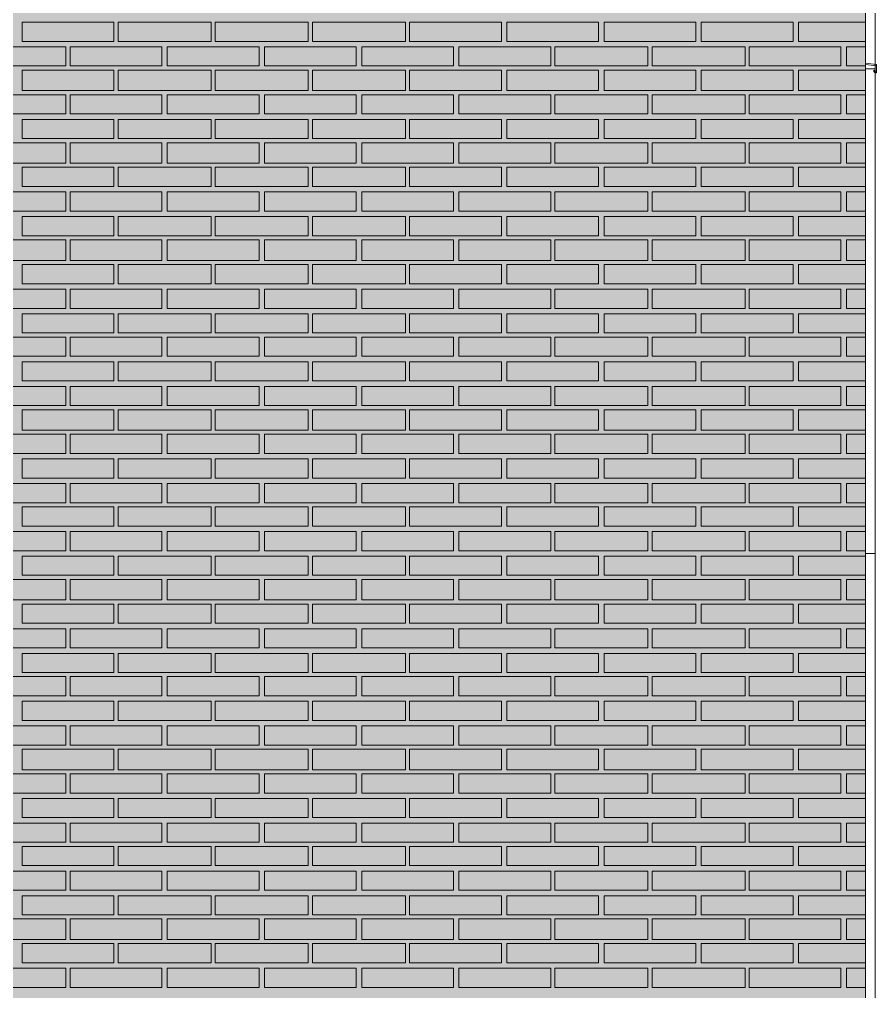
# Model space of a CAD drawing. Header units: millimetres. Extents: x -28928 to 100580, y -22867 to 36490.
# Drawn here: x 79646 to 82295, y 22436 to 25440 of the extents above; entities that cross this region are included whole.
import ezdxf

# ---------------------------------------------------------------- set-up
doc = ezdxf.new("R2010")
doc.units = ezdxf.units.MM
doc.layers.add('PDF _Геометрия', color=7, linetype='Continuous', true_color=0x8f8e8d)
doc.layers.add('PDF _Сплошная заливка', color=7, linetype='Continuous', true_color=0xffffff)

msp = doc.modelspace()

# ---------------------------------------------------------------- hatches: boundary and pattern name
at = {"layer": 'PDF _Сплошная заливка', "true_color": 0xdcd6cf, "transparency": 33554559}
msp.add_hatch(color=254, dxfattribs=at).paths.add_polyline_path([(64868.4, 16343.4), (64868.4, 19592.6), (66268.7, 19592.6), (66268.7, 16343.4), (82239.9, 16343.4), (82239.9, 30089.1), (52662.6, 30089.1), (52662.6, 16343.4), (62173.4, 16343.4), (62173.4, 19592.6), (64271.8, 19592.6), (64271.8, 16343.4)])

# ---------------------------------------------------------------- linework, layer by layer
at = {"layer": 'PDF _Геометрия', "color": 7, "lineweight": 9}
for points in [[(82261.1, 16343.4), (82261.1, 30089.1), (82261.1, 27986.4), (82290.7, 27986.4), (82290.7, 27910.3), (82290.7, 26636.8), (82290.7, 25363.4), (82290.7, 25287.2), (82261.1, 25287.2), (82261.1, 23789.5), (82290.7, 23789.5), (82290.7, 23713.4), (82290.7, 21166.4), (82290.7, 21090.3), (82261.1, 21090.3), (82261.1, 19592.6)], [(82290.7, 27910.3), (82290.7, 25299.9)], [(82261.1, 25299.9), (82294.9, 25295.7), (82294.9, 25274.5), (82294.9, 25299.9), (82261.1, 25304.1)], [(82290.7, 25295.7), (82290.7, 22439.9)]]:
    msp.add_lwpolyline(points, dxfattribs=at)
at = {"layer": 'PDF _Геометрия', "lineweight": 9}
for points in [[(79938.4, 25431), (79938.4, 25371.8), (79654.9, 25371.8), (79654.9, 25431)], [(80238.7, 25431), (80238.7, 25371.8), (79951.1, 25371.8), (79951.1, 25431)], [(80539.1, 25431), (80539.1, 25371.8), (80251.4, 25371.8), (80251.4, 25431)], [(80839.5, 25431), (80839.5, 25371.8), (80551.8, 25371.8), (80551.8, 25431)], [(81135.7, 25431), (81135.7, 25371.8), (80852.2, 25371.8), (80852.2, 25431)], [(81436.1, 25431), (81436.1, 25371.8), (81152.6, 25371.8), (81152.6, 25431)], [(81736.4, 25431), (81736.4, 25371.8), (81453, 25371.8), (81453, 25431)], [(82036.8, 25431), (82036.8, 25371.8), (81753.4, 25371.8), (81753.4, 25431)], [(79790.3, 25295.7), (79646.4, 25295.7), (79502.6, 25295.7), (79502.6, 25354.9), (79646.4, 25354.9), (79790.3, 25354.9)], [(80086.4, 25295.7), (79946.8, 25295.7), (79803, 25295.7), (79803, 25354.9), (79946.8, 25354.9), (80086.4, 25354.9)], [(80386.8, 25295.7), (80247.2, 25295.7), (80103.4, 25295.7), (80103.4, 25354.9), (80247.2, 25354.9), (80386.8, 25354.9)], [(80687.2, 25295.7), (80543.4, 25295.7), (80403.7, 25295.7), (80403.7, 25354.9), (80543.4, 25354.9), (80687.2, 25354.9)], [(80987.6, 25295.7), (80843.7, 25295.7), (80704.1, 25295.7), (80704.1, 25354.9), (80843.7, 25354.9), (80987.6, 25354.9)], [(81288, 25295.7), (81144.1, 25295.7), (81004.5, 25295.7), (81004.5, 25354.9), (81144.1, 25354.9), (81288, 25354.9)], [(81588.4, 25295.7), (81444.5, 25295.7), (81300.7, 25295.7), (81300.7, 25354.9), (81444.5, 25354.9), (81588.4, 25354.9)], [(81888.7, 25295.7), (81744.9, 25295.7), (81601.1, 25295.7), (81601.1, 25354.9), (81744.9, 25354.9), (81888.7, 25354.9)], [(82184.9, 25295.7), (82045.3, 25295.7), (81901.4, 25295.7), (81901.4, 25354.9), (82045.3, 25354.9), (82184.9, 25354.9)], [(79938.4, 25283), (79938.4, 25219.5), (79654.9, 25219.5), (79654.9, 25283)], [(80238.7, 25283), (80238.7, 25219.5), (79951.1, 25219.5), (79951.1, 25283)], [(80539.1, 25283), (80539.1, 25219.5), (80251.4, 25219.5), (80251.4, 25283)], [(80839.5, 25283), (80839.5, 25219.5), (80551.8, 25219.5), (80551.8, 25283)], [(81135.7, 25283), (81135.7, 25219.5), (80852.2, 25219.5), (80852.2, 25283)], [(81436.1, 25283), (81436.1, 25219.5), (81152.6, 25219.5), (81152.6, 25283)], [(81736.4, 25283), (81736.4, 25219.5), (81453, 25219.5), (81453, 25283)], [(82036.8, 25283), (82036.8, 25219.5), (81753.4, 25219.5), (81753.4, 25283)], [(79790.3, 25147.6), (79646.4, 25147.6), (79502.6, 25147.6), (79502.6, 25206.8), (79646.4, 25206.8), (79790.3, 25206.8)], [(80086.4, 25147.6), (79946.8, 25147.6), (79803, 25147.6), (79803, 25206.8), (79946.8, 25206.8), (80086.4, 25206.8)], [(80386.8, 25147.6), (80247.2, 25147.6), (80103.4, 25147.6), (80103.4, 25206.8), (80247.2, 25206.8), (80386.8, 25206.8)], [(80687.2, 25147.6), (80543.4, 25147.6), (80403.7, 25147.6), (80403.7, 25206.8), (80543.4, 25206.8), (80687.2, 25206.8)], [(80987.6, 25147.6), (80843.7, 25147.6), (80704.1, 25147.6), (80704.1, 25206.8), (80843.7, 25206.8), (80987.6, 25206.8)], [(81288, 25147.6), (81144.1, 25147.6), (81004.5, 25147.6), (81004.5, 25206.8), (81144.1, 25206.8), (81288, 25206.8)], [(81588.4, 25147.6), (81444.5, 25147.6), (81300.7, 25147.6), (81300.7, 25206.8), (81444.5, 25206.8), (81588.4, 25206.8)], [(81888.7, 25147.6), (81744.9, 25147.6), (81601.1, 25147.6), (81601.1, 25206.8), (81744.9, 25206.8), (81888.7, 25206.8)], [(82184.9, 25147.6), (82045.3, 25147.6), (81901.4, 25147.6), (81901.4, 25206.8), (82045.3, 25206.8), (82184.9, 25206.8)], [(79938.4, 25130.7), (79938.4, 25071.4), (79654.9, 25071.4), (79654.9, 25130.7)], [(80238.7, 25130.7), (80238.7, 25071.4), (79951.1, 25071.4), (79951.1, 25130.7)], [(80539.1, 25130.7), (80539.1, 25071.4), (80251.4, 25071.4), (80251.4, 25130.7)], [(80839.5, 25130.7), (80839.5, 25071.4), (80551.8, 25071.4), (80551.8, 25130.7)], [(81135.7, 25130.7), (81135.7, 25071.4), (80852.2, 25071.4), (80852.2, 25130.7)], [(81436.1, 25130.7), (81436.1, 25071.4), (81152.6, 25071.4), (81152.6, 25130.7)], [(81736.4, 25130.7), (81736.4, 25071.4), (81453, 25071.4), (81453, 25130.7)], [(82036.8, 25130.7), (82036.8, 25071.4), (81753.4, 25071.4), (81753.4, 25130.7)], [(79790.3, 24995.3), (79646.4, 24995.3), (79502.6, 24995.3), (79502.6, 25058.7), (79646.4, 25058.7), (79790.3, 25058.7)], [(80086.4, 24995.3), (79946.8, 24995.3), (79803, 24995.3), (79803, 25058.7), (79946.8, 25058.7), (80086.4, 25058.7)], [(80386.8, 24995.3), (80247.2, 24995.3), (80103.4, 24995.3), (80103.4, 25058.7), (80247.2, 25058.7), (80386.8, 25058.7)], [(80687.2, 24995.3), (80543.4, 24995.3), (80403.7, 24995.3), (80403.7, 25058.7), (80543.4, 25058.7), (80687.2, 25058.7)], [(80987.6, 24995.3), (80843.7, 24995.3), (80704.1, 24995.3), (80704.1, 25058.7), (80843.7, 25058.7), (80987.6, 25058.7)], [(81288, 24995.3), (81144.1, 24995.3), (81004.5, 24995.3), (81004.5, 25058.7), (81144.1, 25058.7), (81288, 25058.7)], [(81588.4, 24995.3), (81444.5, 24995.3), (81300.7, 24995.3), (81300.7, 25058.7), (81444.5, 25058.7), (81588.4, 25058.7)], [(81888.7, 24995.3), (81744.9, 24995.3), (81601.1, 24995.3), (81601.1, 25058.7), (81744.9, 25058.7), (81888.7, 25058.7)], [(82184.9, 24995.3), (82045.3, 24995.3), (81901.4, 24995.3), (81901.4, 25058.7), (82045.3, 25058.7), (82184.9, 25058.7)], [(79938.4, 24982.6), (79938.4, 24923.4), (79654.9, 24923.4), (79654.9, 24982.6)], [(80238.7, 24982.6), (80238.7, 24923.4), (79951.1, 24923.4), (79951.1, 24982.6)], [(80539.1, 24982.6), (80539.1, 24923.4), (80251.4, 24923.4), (80251.4, 24982.6)], [(80839.5, 24982.6), (80839.5, 24923.4), (80551.8, 24923.4), (80551.8, 24982.6)], [(81135.7, 24982.6), (81135.7, 24923.4), (80852.2, 24923.4), (80852.2, 24982.6)], [(81436.1, 24982.6), (81436.1, 24923.4), (81152.6, 24923.4), (81152.6, 24982.6)], [(81736.4, 24982.6), (81736.4, 24923.4), (81453, 24923.4), (81453, 24982.6)], [(82036.8, 24982.6), (82036.8, 24923.4), (81753.4, 24923.4), (81753.4, 24982.6)], [(79790.3, 24847.2), (79646.4, 24847.2), (79502.6, 24847.2), (79502.6, 24906.4), (79646.4, 24906.4), (79790.3, 24906.4)], [(80086.4, 24847.2), (79946.8, 24847.2), (79803, 24847.2), (79803, 24906.4), (79946.8, 24906.4), (80086.4, 24906.4)], [(80386.8, 24847.2), (80247.2, 24847.2), (80103.4, 24847.2), (80103.4, 24906.4), (80247.2, 24906.4), (80386.8, 24906.4)], [(80687.2, 24847.2), (80543.4, 24847.2), (80403.7, 24847.2), (80403.7, 24906.4), (80543.4, 24906.4), (80687.2, 24906.4)], [(80987.6, 24847.2), (80843.7, 24847.2), (80704.1, 24847.2), (80704.1, 24906.4), (80843.7, 24906.4), (80987.6, 24906.4)], [(81288, 24847.2), (81144.1, 24847.2), (81004.5, 24847.2), (81004.5, 24906.4), (81144.1, 24906.4), (81288, 24906.4)], [(81588.4, 24847.2), (81444.5, 24847.2), (81300.7, 24847.2), (81300.7, 24906.4), (81444.5, 24906.4), (81588.4, 24906.4)], [(81888.7, 24847.2), (81744.9, 24847.2), (81601.1, 24847.2), (81601.1, 24906.4), (81744.9, 24906.4), (81888.7, 24906.4)], [(82184.9, 24847.2), (82045.3, 24847.2), (81901.4, 24847.2), (81901.4, 24906.4), (82045.3, 24906.4), (82184.9, 24906.4)], [(79938.4, 24830.3), (79938.4, 24771), (79654.9, 24771), (79654.9, 24830.3)], [(80238.7, 24830.3), (80238.7, 24771), (79951.1, 24771), (79951.1, 24830.3)], [(80539.1, 24830.3), (80539.1, 24771), (80251.4, 24771), (80251.4, 24830.3)], [(80839.5, 24830.3), (80839.5, 24771), (80551.8, 24771), (80551.8, 24830.3)], [(81135.7, 24830.3), (81135.7, 24771), (80852.2, 24771), (80852.2, 24830.3)], [(81436.1, 24830.3), (81436.1, 24771), (81152.6, 24771), (81152.6, 24830.3)], [(81736.4, 24830.3), (81736.4, 24771), (81453, 24771), (81453, 24830.3)], [(82036.8, 24830.3), (82036.8, 24771), (81753.4, 24771), (81753.4, 24830.3)], [(79790.3, 24694.9), (79646.4, 24694.9), (79502.6, 24694.9), (79502.6, 24758.4), (79646.4, 24758.4), (79790.3, 24758.4)], [(80086.4, 24694.9), (79946.8, 24694.9), (79803, 24694.9), (79803, 24758.4), (79946.8, 24758.4), (80086.4, 24758.4)], [(80386.8, 24694.9), (80247.2, 24694.9), (80103.4, 24694.9), (80103.4, 24758.4), (80247.2, 24758.4), (80386.8, 24758.4)], [(80687.2, 24694.9), (80543.4, 24694.9), (80403.7, 24694.9), (80403.7, 24758.4), (80543.4, 24758.4), (80687.2, 24758.4)], [(80987.6, 24694.9), (80843.7, 24694.9), (80704.1, 24694.9), (80704.1, 24758.4), (80843.7, 24758.4), (80987.6, 24758.4)], [(81288, 24694.9), (81144.1, 24694.9), (81004.5, 24694.9), (81004.5, 24758.4), (81144.1, 24758.4), (81288, 24758.4)], [(81588.4, 24694.9), (81444.5, 24694.9), (81300.7, 24694.9), (81300.7, 24758.4), (81444.5, 24758.4), (81588.4, 24758.4)], [(81888.7, 24694.9), (81744.9, 24694.9), (81601.1, 24694.9), (81601.1, 24758.4), (81744.9, 24758.4), (81888.7, 24758.4)], [(82184.9, 24694.9), (82045.3, 24694.9), (81901.4, 24694.9), (81901.4, 24758.4), (82045.3, 24758.4), (82184.9, 24758.4)], [(79938.4, 24682.2), (79938.4, 24623), (79654.9, 24623), (79654.9, 24682.2)], [(80238.7, 24682.2), (80238.7, 24623), (79951.1, 24623), (79951.1, 24682.2)], [(80539.1, 24682.2), (80539.1, 24623), (80251.4, 24623), (80251.4, 24682.2)], [(80839.5, 24682.2), (80839.5, 24623), (80551.8, 24623), (80551.8, 24682.2)], [(81135.7, 24682.2), (81135.7, 24623), (80852.2, 24623), (80852.2, 24682.2)], [(81436.1, 24682.2), (81436.1, 24623), (81152.6, 24623), (81152.6, 24682.2)], [(81736.4, 24682.2), (81736.4, 24623), (81453, 24623), (81453, 24682.2)], [(82036.8, 24682.2), (82036.8, 24623), (81753.4, 24623), (81753.4, 24682.2)], [(79790.3, 24546.8), (79646.4, 24546.8), (79502.6, 24546.8), (79502.6, 24606), (79646.4, 24606), (79790.3, 24606)], [(80086.4, 24546.8), (79946.8, 24546.8), (79803, 24546.8), (79803, 24606), (79946.8, 24606), (80086.4, 24606)], [(80386.8, 24546.8), (80247.2, 24546.8), (80103.4, 24546.8), (80103.4, 24606), (80247.2, 24606), (80386.8, 24606)], [(80687.2, 24546.8), (80543.4, 24546.8), (80403.7, 24546.8), (80403.7, 24606), (80543.4, 24606), (80687.2, 24606)], [(80987.6, 24546.8), (80843.7, 24546.8), (80704.1, 24546.8), (80704.1, 24606), (80843.7, 24606), (80987.6, 24606)], [(81288, 24546.8), (81144.1, 24546.8), (81004.5, 24546.8), (81004.5, 24606), (81144.1, 24606), (81288, 24606)], [(81588.4, 24546.8), (81444.5, 24546.8), (81300.7, 24546.8), (81300.7, 24606), (81444.5, 24606), (81588.4, 24606)], [(81888.7, 24546.8), (81744.9, 24546.8), (81601.1, 24546.8), (81601.1, 24606), (81744.9, 24606), (81888.7, 24606)], [(82184.9, 24546.8), (82045.3, 24546.8), (81901.4, 24546.8), (81901.4, 24606), (82045.3, 24606), (82184.9, 24606)], [(79938.4, 24529.9), (79938.4, 24470.7), (79654.9, 24470.7), (79654.9, 24529.9)], [(80238.7, 24529.9), (80238.7, 24470.7), (79951.1, 24470.7), (79951.1, 24529.9)], [(80539.1, 24529.9), (80539.1, 24470.7), (80251.4, 24470.7), (80251.4, 24529.9)], [(80839.5, 24529.9), (80839.5, 24470.7), (80551.8, 24470.7), (80551.8, 24529.9)], [(81135.7, 24529.9), (81135.7, 24470.7), (80852.2, 24470.7), (80852.2, 24529.9)], [(81436.1, 24529.9), (81436.1, 24470.7), (81152.6, 24470.7), (81152.6, 24529.9)], [(81736.4, 24529.9), (81736.4, 24470.7), (81453, 24470.7), (81453, 24529.9)], [(82036.8, 24529.9), (82036.8, 24470.7), (81753.4, 24470.7), (81753.4, 24529.9)], [(79790.3, 24398.7), (79646.4, 24398.7), (79502.6, 24398.7), (79502.6, 24458), (79646.4, 24458), (79790.3, 24458)], [(80086.4, 24398.7), (79946.8, 24398.7), (79803, 24398.7), (79803, 24458), (79946.8, 24458), (80086.4, 24458)], [(80386.8, 24398.7), (80247.2, 24398.7), (80103.4, 24398.7), (80103.4, 24458), (80247.2, 24458), (80386.8, 24458)], [(80687.2, 24398.7), (80543.4, 24398.7), (80403.7, 24398.7), (80403.7, 24458), (80543.4, 24458), (80687.2, 24458)], [(80987.6, 24398.7), (80843.7, 24398.7), (80704.1, 24398.7), (80704.1, 24458), (80843.7, 24458), (80987.6, 24458)], [(81288, 24398.7), (81144.1, 24398.7), (81004.5, 24398.7), (81004.5, 24458), (81144.1, 24458), (81288, 24458)], [(81588.4, 24398.7), (81444.5, 24398.7), (81300.7, 24398.7), (81300.7, 24458), (81444.5, 24458), (81588.4, 24458)], [(81888.7, 24398.7), (81744.9, 24398.7), (81601.1, 24398.7), (81601.1, 24458), (81744.9, 24458), (81888.7, 24458)], [(82184.9, 24398.7), (82045.3, 24398.7), (81901.4, 24398.7), (81901.4, 24458), (82045.3, 24458), (82184.9, 24458)], [(79938.4, 24381.8), (79938.4, 24322.6), (79654.9, 24322.6), (79654.9, 24381.8)], [(80238.7, 24381.8), (80238.7, 24322.6), (79951.1, 24322.6), (79951.1, 24381.8)], [(80539.1, 24381.8), (80539.1, 24322.6), (80251.4, 24322.6), (80251.4, 24381.8)], [(80839.5, 24381.8), (80839.5, 24322.6), (80551.8, 24322.6), (80551.8, 24381.8)], [(81135.7, 24381.8), (81135.7, 24322.6), (80852.2, 24322.6), (80852.2, 24381.8)], [(81436.1, 24381.8), (81436.1, 24322.6), (81152.6, 24322.6), (81152.6, 24381.8)], [(81736.4, 24381.8), (81736.4, 24322.6), (81453, 24322.6), (81453, 24381.8)], [(82036.8, 24381.8), (82036.8, 24322.6), (81753.4, 24322.6), (81753.4, 24381.8)], [(79790.3, 24246.4), (79646.4, 24246.4), (79502.6, 24246.4), (79502.6, 24305.7), (79646.4, 24305.7), (79790.3, 24305.7)], [(80086.4, 24246.4), (79946.8, 24246.4), (79803, 24246.4), (79803, 24305.7), (79946.8, 24305.7), (80086.4, 24305.7)], [(80386.8, 24246.4), (80247.2, 24246.4), (80103.4, 24246.4), (80103.4, 24305.7), (80247.2, 24305.7), (80386.8, 24305.7)], [(80687.2, 24246.4), (80543.4, 24246.4), (80403.7, 24246.4), (80403.7, 24305.7), (80543.4, 24305.7), (80687.2, 24305.7)], [(80987.6, 24246.4), (80843.7, 24246.4), (80704.1, 24246.4), (80704.1, 24305.7), (80843.7, 24305.7), (80987.6, 24305.7)], [(81288, 24246.4), (81144.1, 24246.4), (81004.5, 24246.4), (81004.5, 24305.7), (81144.1, 24305.7), (81288, 24305.7)], [(81588.4, 24246.4), (81444.5, 24246.4), (81300.7, 24246.4), (81300.7, 24305.7), (81444.5, 24305.7), (81588.4, 24305.7)], [(81888.7, 24246.4), (81744.9, 24246.4), (81601.1, 24246.4), (81601.1, 24305.7), (81744.9, 24305.7), (81888.7, 24305.7)], [(82184.9, 24246.4), (82045.3, 24246.4), (81901.4, 24246.4), (81901.4, 24305.7), (82045.3, 24305.7), (82184.9, 24305.7)], [(79938.4, 24233.7), (79938.4, 24170.3), (79654.9, 24170.3), (79654.9, 24233.7)], [(80238.7, 24233.7), (80238.7, 24170.3), (79951.1, 24170.3), (79951.1, 24233.7)], [(80539.1, 24233.7), (80539.1, 24170.3), (80251.4, 24170.3), (80251.4, 24233.7)], [(80839.5, 24233.7), (80839.5, 24170.3), (80551.8, 24170.3), (80551.8, 24233.7)], [(81135.7, 24233.7), (81135.7, 24170.3), (80852.2, 24170.3), (80852.2, 24233.7)], [(81436.1, 24233.7), (81436.1, 24170.3), (81152.6, 24170.3), (81152.6, 24233.7)], [(81736.4, 24233.7), (81736.4, 24170.3), (81453, 24170.3), (81453, 24233.7)], [(82036.8, 24233.7), (82036.8, 24170.3), (81753.4, 24170.3), (81753.4, 24233.7)], [(79790.3, 24098.4), (79646.4, 24098.4), (79502.6, 24098.4), (79502.6, 24157.6), (79646.4, 24157.6), (79790.3, 24157.6)], [(80086.4, 24098.4), (79946.8, 24098.4), (79803, 24098.4), (79803, 24157.6), (79946.8, 24157.6), (80086.4, 24157.6)], [(80386.8, 24098.4), (80247.2, 24098.4), (80103.4, 24098.4), (80103.4, 24157.6), (80247.2, 24157.6), (80386.8, 24157.6)], [(80687.2, 24098.4), (80543.4, 24098.4), (80403.7, 24098.4), (80403.7, 24157.6), (80543.4, 24157.6), (80687.2, 24157.6)], [(80987.6, 24098.4), (80843.7, 24098.4), (80704.1, 24098.4), (80704.1, 24157.6), (80843.7, 24157.6), (80987.6, 24157.6)], [(81288, 24098.4), (81144.1, 24098.4), (81004.5, 24098.4), (81004.5, 24157.6), (81144.1, 24157.6), (81288, 24157.6)], [(81588.4, 24098.4), (81444.5, 24098.4), (81300.7, 24098.4), (81300.7, 24157.6), (81444.5, 24157.6), (81588.4, 24157.6)], [(81888.7, 24098.4), (81744.9, 24098.4), (81601.1, 24098.4), (81601.1, 24157.6), (81744.9, 24157.6), (81888.7, 24157.6)], [(82184.9, 24098.4), (82045.3, 24098.4), (81901.4, 24098.4), (81901.4, 24157.6), (82045.3, 24157.6), (82184.9, 24157.6)], [(79938.4, 24081.4), (79938.4, 24022.2), (79654.9, 24022.2), (79654.9, 24081.4)], [(80238.7, 24081.4), (80238.7, 24022.2), (79951.1, 24022.2), (79951.1, 24081.4)], [(80539.1, 24081.4), (80539.1, 24022.2), (80251.4, 24022.2), (80251.4, 24081.4)], [(80839.5, 24081.4), (80839.5, 24022.2), (80551.8, 24022.2), (80551.8, 24081.4)], [(81135.7, 24081.4), (81135.7, 24022.2), (80852.2, 24022.2), (80852.2, 24081.4)], [(81436.1, 24081.4), (81436.1, 24022.2), (81152.6, 24022.2), (81152.6, 24081.4)], [(81736.4, 24081.4), (81736.4, 24022.2), (81453, 24022.2), (81453, 24081.4)], [(82036.8, 24081.4), (82036.8, 24022.2), (81753.4, 24022.2), (81753.4, 24081.4)], [(79790.3, 23946), (79646.4, 23946), (79502.6, 23946), (79502.6, 24005.3), (79646.4, 24005.3), (79790.3, 24005.3)], [(80086.4, 23946), (79946.8, 23946), (79803, 23946), (79803, 24005.3), (79946.8, 24005.3), (80086.4, 24005.3)], [(80386.8, 23946), (80247.2, 23946), (80103.4, 23946), (80103.4, 24005.3), (80247.2, 24005.3), (80386.8, 24005.3)], [(80687.2, 23946), (80543.4, 23946), (80403.7, 23946), (80403.7, 24005.3), (80543.4, 24005.3), (80687.2, 24005.3)], [(80987.6, 23946), (80843.7, 23946), (80704.1, 23946), (80704.1, 24005.3), (80843.7, 24005.3), (80987.6, 24005.3)], [(81288, 23946), (81144.1, 23946), (81004.5, 23946), (81004.5, 24005.3), (81144.1, 24005.3), (81288, 24005.3)], [(81588.4, 23946), (81444.5, 23946), (81300.7, 23946), (81300.7, 24005.3), (81444.5, 24005.3), (81588.4, 24005.3)], [(81888.7, 23946), (81744.9, 23946), (81601.1, 23946), (81601.1, 24005.3), (81744.9, 24005.3), (81888.7, 24005.3)], [(82184.9, 23946), (82045.3, 23946), (81901.4, 23946), (81901.4, 24005.3), (82045.3, 24005.3), (82184.9, 24005.3)], [(79938.4, 23933.4), (79938.4, 23874.1), (79654.9, 23874.1), (79654.9, 23933.4)], [(80238.7, 23933.4), (80238.7, 23874.1), (79951.1, 23874.1), (79951.1, 23933.4)], [(80539.1, 23933.4), (80539.1, 23874.1), (80251.4, 23874.1), (80251.4, 23933.4)], [(80839.5, 23933.4), (80839.5, 23874.1), (80551.8, 23874.1), (80551.8, 23933.4)], [(81135.7, 23933.4), (81135.7, 23874.1), (80852.2, 23874.1), (80852.2, 23933.4)], [(81436.1, 23933.4), (81436.1, 23874.1), (81152.6, 23874.1), (81152.6, 23933.4)], [(81736.4, 23933.4), (81736.4, 23874.1), (81453, 23874.1), (81453, 23933.4)], [(82036.8, 23933.4), (82036.8, 23874.1), (81753.4, 23874.1), (81753.4, 23933.4)], [(79790.3, 23798), (79646.4, 23798), (79502.6, 23798), (79502.6, 23857.2), (79646.4, 23857.2), (79790.3, 23857.2)], [(80086.4, 23798), (79946.8, 23798), (79803, 23798), (79803, 23857.2), (79946.8, 23857.2), (80086.4, 23857.2)], [(80386.8, 23798), (80247.2, 23798), (80103.4, 23798), (80103.4, 23857.2), (80247.2, 23857.2), (80386.8, 23857.2)], [(80687.2, 23798), (80543.4, 23798), (80403.7, 23798), (80403.7, 23857.2), (80543.4, 23857.2), (80687.2, 23857.2)], [(80987.6, 23798), (80843.7, 23798), (80704.1, 23798), (80704.1, 23857.2), (80843.7, 23857.2), (80987.6, 23857.2)], [(81288, 23798), (81144.1, 23798), (81004.5, 23798), (81004.5, 23857.2), (81144.1, 23857.2), (81288, 23857.2)], [(81588.4, 23798), (81444.5, 23798), (81300.7, 23798), (81300.7, 23857.2), (81444.5, 23857.2), (81588.4, 23857.2)], [(81888.7, 23798), (81744.9, 23798), (81601.1, 23798), (81601.1, 23857.2), (81744.9, 23857.2), (81888.7, 23857.2)], [(82184.9, 23798), (82045.3, 23798), (81901.4, 23798), (81901.4, 23857.2), (82045.3, 23857.2), (82184.9, 23857.2)], [(79938.4, 23781), (79938.4, 23721.8), (79654.9, 23721.8), (79654.9, 23781)], [(80238.7, 23781), (80238.7, 23721.8), (79951.1, 23721.8), (79951.1, 23781)], [(80539.1, 23781), (80539.1, 23721.8), (80251.4, 23721.8), (80251.4, 23781)], [(80839.5, 23781), (80839.5, 23721.8), (80551.8, 23721.8), (80551.8, 23781)], [(81135.7, 23781), (81135.7, 23721.8), (80852.2, 23721.8), (80852.2, 23781)], [(81436.1, 23781), (81436.1, 23721.8), (81152.6, 23721.8), (81152.6, 23781)], [(81736.4, 23781), (81736.4, 23721.8), (81453, 23721.8), (81453, 23781)], [(82036.8, 23781), (82036.8, 23721.8), (81753.4, 23721.8), (81753.4, 23781)], [(79790.3, 23645.7), (79646.4, 23645.7), (79502.6, 23645.7), (79502.6, 23709.1), (79646.4, 23709.1), (79790.3, 23709.1)], [(80086.4, 23645.7), (79946.8, 23645.7), (79803, 23645.7), (79803, 23709.1), (79946.8, 23709.1), (80086.4, 23709.1)], [(80386.8, 23645.7), (80247.2, 23645.7), (80103.4, 23645.7), (80103.4, 23709.1), (80247.2, 23709.1), (80386.8, 23709.1)], [(80687.2, 23645.7), (80543.4, 23645.7), (80403.7, 23645.7), (80403.7, 23709.1), (80543.4, 23709.1), (80687.2, 23709.1)], [(80987.6, 23645.7), (80843.7, 23645.7), (80704.1, 23645.7), (80704.1, 23709.1), (80843.7, 23709.1), (80987.6, 23709.1)], [(81288, 23645.7), (81144.1, 23645.7), (81004.5, 23645.7), (81004.5, 23709.1), (81144.1, 23709.1), (81288, 23709.1)], [(81588.4, 23645.7), (81444.5, 23645.7), (81300.7, 23645.7), (81300.7, 23709.1), (81444.5, 23709.1), (81588.4, 23709.1)], [(81888.7, 23645.7), (81744.9, 23645.7), (81601.1, 23645.7), (81601.1, 23709.1), (81744.9, 23709.1), (81888.7, 23709.1)], [(82184.9, 23645.7), (82045.3, 23645.7), (81901.4, 23645.7), (81901.4, 23709.1), (82045.3, 23709.1), (82184.9, 23709.1)], [(79938.4, 23633), (79938.4, 23573.7), (79654.9, 23573.7), (79654.9, 23633)], [(80238.7, 23633), (80238.7, 23573.7), (79951.1, 23573.7), (79951.1, 23633)], [(80539.1, 23633), (80539.1, 23573.7), (80251.4, 23573.7), (80251.4, 23633)], [(80839.5, 23633), (80839.5, 23573.7), (80551.8, 23573.7), (80551.8, 23633)], [(81135.7, 23633), (81135.7, 23573.7), (80852.2, 23573.7), (80852.2, 23633)], [(81436.1, 23633), (81436.1, 23573.7), (81152.6, 23573.7), (81152.6, 23633)], [(81736.4, 23633), (81736.4, 23573.7), (81453, 23573.7), (81453, 23633)], [(82036.8, 23633), (82036.8, 23573.7), (81753.4, 23573.7), (81753.4, 23633)], [(79790.3, 23497.6), (79646.4, 23497.6), (79502.6, 23497.6), (79502.6, 23556.8), (79646.4, 23556.8), (79790.3, 23556.8)], [(80086.4, 23497.6), (79946.8, 23497.6), (79803, 23497.6), (79803, 23556.8), (79946.8, 23556.8), (80086.4, 23556.8)], [(80386.8, 23497.6), (80247.2, 23497.6), (80103.4, 23497.6), (80103.4, 23556.8), (80247.2, 23556.8), (80386.8, 23556.8)], [(80687.2, 23497.6), (80543.4, 23497.6), (80403.7, 23497.6), (80403.7, 23556.8), (80543.4, 23556.8), (80687.2, 23556.8)], [(80987.6, 23497.6), (80843.7, 23497.6), (80704.1, 23497.6), (80704.1, 23556.8), (80843.7, 23556.8), (80987.6, 23556.8)], [(81288, 23497.6), (81144.1, 23497.6), (81004.5, 23497.6), (81004.5, 23556.8), (81144.1, 23556.8), (81288, 23556.8)], [(81588.4, 23497.6), (81444.5, 23497.6), (81300.7, 23497.6), (81300.7, 23556.8), (81444.5, 23556.8), (81588.4, 23556.8)], [(81888.7, 23497.6), (81744.9, 23497.6), (81601.1, 23497.6), (81601.1, 23556.8), (81744.9, 23556.8), (81888.7, 23556.8)], [(82184.9, 23497.6), (82045.3, 23497.6), (81901.4, 23497.6), (81901.4, 23556.8), (82045.3, 23556.8), (82184.9, 23556.8)], [(79938.4, 23480.7), (79938.4, 23421.4), (79654.9, 23421.4), (79654.9, 23480.7)], [(80238.7, 23480.7), (80238.7, 23421.4), (79951.1, 23421.4), (79951.1, 23480.7)], [(80539.1, 23480.7), (80539.1, 23421.4), (80251.4, 23421.4), (80251.4, 23480.7)], [(80839.5, 23480.7), (80839.5, 23421.4), (80551.8, 23421.4), (80551.8, 23480.7)], [(81135.7, 23480.7), (81135.7, 23421.4), (80852.2, 23421.4), (80852.2, 23480.7)], [(81436.1, 23480.7), (81436.1, 23421.4), (81152.6, 23421.4), (81152.6, 23480.7)], [(81736.4, 23480.7), (81736.4, 23421.4), (81453, 23421.4), (81453, 23480.7)], [(82036.8, 23480.7), (82036.8, 23421.4), (81753.4, 23421.4), (81753.4, 23480.7)], [(79790.3, 23349.5), (79646.4, 23349.5), (79502.6, 23349.5), (79502.6, 23408.7), (79646.4, 23408.7), (79790.3, 23408.7)], [(80086.4, 23349.5), (79946.8, 23349.5), (79803, 23349.5), (79803, 23408.7), (79946.8, 23408.7), (80086.4, 23408.7)], [(80386.8, 23349.5), (80247.2, 23349.5), (80103.4, 23349.5), (80103.4, 23408.7), (80247.2, 23408.7), (80386.8, 23408.7)], [(80687.2, 23349.5), (80543.4, 23349.5), (80403.7, 23349.5), (80403.7, 23408.7), (80543.4, 23408.7), (80687.2, 23408.7)], [(80987.6, 23349.5), (80843.7, 23349.5), (80704.1, 23349.5), (80704.1, 23408.7), (80843.7, 23408.7), (80987.6, 23408.7)], [(81288, 23349.5), (81144.1, 23349.5), (81004.5, 23349.5), (81004.5, 23408.7), (81144.1, 23408.7), (81288, 23408.7)], [(81588.4, 23349.5), (81444.5, 23349.5), (81300.7, 23349.5), (81300.7, 23408.7), (81444.5, 23408.7), (81588.4, 23408.7)], [(81888.7, 23349.5), (81744.9, 23349.5), (81601.1, 23349.5), (81601.1, 23408.7), (81744.9, 23408.7), (81888.7, 23408.7)], [(82184.9, 23349.5), (82045.3, 23349.5), (81901.4, 23349.5), (81901.4, 23408.7), (82045.3, 23408.7), (82184.9, 23408.7)], [(79938.4, 23332.6), (79938.4, 23273.4), (79654.9, 23273.4), (79654.9, 23332.6)], [(80238.7, 23332.6), (80238.7, 23273.4), (79951.1, 23273.4), (79951.1, 23332.6)], [(80539.1, 23332.6), (80539.1, 23273.4), (80251.4, 23273.4), (80251.4, 23332.6)], [(80839.5, 23332.6), (80839.5, 23273.4), (80551.8, 23273.4), (80551.8, 23332.6)], [(81135.7, 23332.6), (81135.7, 23273.4), (80852.2, 23273.4), (80852.2, 23332.6)], [(81436.1, 23332.6), (81436.1, 23273.4), (81152.6, 23273.4), (81152.6, 23332.6)], [(81736.4, 23332.6), (81736.4, 23273.4), (81453, 23273.4), (81453, 23332.6)], [(82036.8, 23332.6), (82036.8, 23273.4), (81753.4, 23273.4), (81753.4, 23332.6)], [(79790.3, 23197.2), (79646.4, 23197.2), (79502.6, 23197.2), (79502.6, 23256.4), (79646.4, 23256.4), (79790.3, 23256.4)], [(80086.4, 23197.2), (79946.8, 23197.2), (79803, 23197.2), (79803, 23256.4), (79946.8, 23256.4), (80086.4, 23256.4)], [(80386.8, 23197.2), (80247.2, 23197.2), (80103.4, 23197.2), (80103.4, 23256.4), (80247.2, 23256.4), (80386.8, 23256.4)], [(80687.2, 23197.2), (80543.4, 23197.2), (80403.7, 23197.2), (80403.7, 23256.4), (80543.4, 23256.4), (80687.2, 23256.4)], [(80987.6, 23197.2), (80843.7, 23197.2), (80704.1, 23197.2), (80704.1, 23256.4), (80843.7, 23256.4), (80987.6, 23256.4)], [(81288, 23197.2), (81144.1, 23197.2), (81004.5, 23197.2), (81004.5, 23256.4), (81144.1, 23256.4), (81288, 23256.4)], [(81588.4, 23197.2), (81444.5, 23197.2), (81300.7, 23197.2), (81300.7, 23256.4), (81444.5, 23256.4), (81588.4, 23256.4)], [(81888.7, 23197.2), (81744.9, 23197.2), (81601.1, 23197.2), (81601.1, 23256.4), (81744.9, 23256.4), (81888.7, 23256.4)], [(82184.9, 23197.2), (82045.3, 23197.2), (81901.4, 23197.2), (81901.4, 23256.4), (82045.3, 23256.4), (82184.9, 23256.4)], [(79938.4, 23184.5), (79938.4, 23121), (79654.9, 23121), (79654.9, 23184.5)], [(80238.7, 23184.5), (80238.7, 23121), (79951.1, 23121), (79951.1, 23184.5)], [(80539.1, 23184.5), (80539.1, 23121), (80251.4, 23121), (80251.4, 23184.5)], [(80839.5, 23184.5), (80839.5, 23121), (80551.8, 23121), (80551.8, 23184.5)], [(81135.7, 23184.5), (81135.7, 23121), (80852.2, 23121), (80852.2, 23184.5)], [(81436.1, 23184.5), (81436.1, 23121), (81152.6, 23121), (81152.6, 23184.5)], [(81736.4, 23184.5), (81736.4, 23121), (81453, 23121), (81453, 23184.5)], [(82036.8, 23184.5), (82036.8, 23121), (81753.4, 23121), (81753.4, 23184.5)], [(79790.3, 23049.1), (79646.4, 23049.1), (79502.6, 23049.1), (79502.6, 23108.4), (79646.4, 23108.4), (79790.3, 23108.4)], [(80086.4, 23049.1), (79946.8, 23049.1), (79803, 23049.1), (79803, 23108.4), (79946.8, 23108.4), (80086.4, 23108.4)], [(80386.8, 23049.1), (80247.2, 23049.1), (80103.4, 23049.1), (80103.4, 23108.4), (80247.2, 23108.4), (80386.8, 23108.4)], [(80687.2, 23049.1), (80543.4, 23049.1), (80403.7, 23049.1), (80403.7, 23108.4), (80543.4, 23108.4), (80687.2, 23108.4)], [(80987.6, 23049.1), (80843.7, 23049.1), (80704.1, 23049.1), (80704.1, 23108.4), (80843.7, 23108.4), (80987.6, 23108.4)], [(81288, 23049.1), (81144.1, 23049.1), (81004.5, 23049.1), (81004.5, 23108.4), (81144.1, 23108.4), (81288, 23108.4)], [(81588.4, 23049.1), (81444.5, 23049.1), (81300.7, 23049.1), (81300.7, 23108.4), (81444.5, 23108.4), (81588.4, 23108.4)], [(81888.7, 23049.1), (81744.9, 23049.1), (81601.1, 23049.1), (81601.1, 23108.4), (81744.9, 23108.4), (81888.7, 23108.4)], [(82184.9, 23049.1), (82045.3, 23049.1), (81901.4, 23049.1), (81901.4, 23108.4), (82045.3, 23108.4), (82184.9, 23108.4)], [(79938.4, 23032.2), (79938.4, 22973), (79654.9, 22973), (79654.9, 23032.2)], [(80238.7, 23032.2), (80238.7, 22973), (79951.1, 22973), (79951.1, 23032.2)], [(80539.1, 23032.2), (80539.1, 22973), (80251.4, 22973), (80251.4, 23032.2)], [(80839.5, 23032.2), (80839.5, 22973), (80551.8, 22973), (80551.8, 23032.2)], [(81135.7, 23032.2), (81135.7, 22973), (80852.2, 22973), (80852.2, 23032.2)], [(81436.1, 23032.2), (81436.1, 22973), (81152.6, 22973), (81152.6, 23032.2)], [(81736.4, 23032.2), (81736.4, 22973), (81453, 22973), (81453, 23032.2)], [(82036.8, 23032.2), (82036.8, 22973), (81753.4, 22973), (81753.4, 23032.2)], [(79790.3, 22896.8), (79646.4, 22896.8), (79502.6, 22896.8), (79502.6, 22956), (79646.4, 22956), (79790.3, 22956)], [(80086.4, 22896.8), (79946.8, 22896.8), (79803, 22896.8), (79803, 22956), (79946.8, 22956), (80086.4, 22956)], [(80386.8, 22896.8), (80247.2, 22896.8), (80103.4, 22896.8), (80103.4, 22956), (80247.2, 22956), (80386.8, 22956)], [(80687.2, 22896.8), (80543.4, 22896.8), (80403.7, 22896.8), (80403.7, 22956), (80543.4, 22956), (80687.2, 22956)], [(80987.6, 22896.8), (80843.7, 22896.8), (80704.1, 22896.8), (80704.1, 22956), (80843.7, 22956), (80987.6, 22956)], [(81288, 22896.8), (81144.1, 22896.8), (81004.5, 22896.8), (81004.5, 22956), (81144.1, 22956), (81288, 22956)], [(81588.4, 22896.8), (81444.5, 22896.8), (81300.7, 22896.8), (81300.7, 22956), (81444.5, 22956), (81588.4, 22956)], [(81888.7, 22896.8), (81744.9, 22896.8), (81601.1, 22896.8), (81601.1, 22956), (81744.9, 22956), (81888.7, 22956)], [(82184.9, 22896.8), (82045.3, 22896.8), (81901.4, 22896.8), (81901.4, 22956), (82045.3, 22956), (82184.9, 22956)], [(79938.4, 22884.1), (79938.4, 22824.9), (79654.9, 22824.9), (79654.9, 22884.1)], [(80238.7, 22884.1), (80238.7, 22824.9), (79951.1, 22824.9), (79951.1, 22884.1)], [(80539.1, 22884.1), (80539.1, 22824.9), (80251.4, 22824.9), (80251.4, 22884.1)], [(80839.5, 22884.1), (80839.5, 22824.9), (80551.8, 22824.9), (80551.8, 22884.1)], [(81135.7, 22884.1), (81135.7, 22824.9), (80852.2, 22824.9), (80852.2, 22884.1)], [(81436.1, 22884.1), (81436.1, 22824.9), (81152.6, 22824.9), (81152.6, 22884.1)], [(81736.4, 22884.1), (81736.4, 22824.9), (81453, 22824.9), (81453, 22884.1)], [(82036.8, 22884.1), (82036.8, 22824.9), (81753.4, 22824.9), (81753.4, 22884.1)], [(79790.3, 22748.7), (79646.4, 22748.7), (79502.6, 22748.7), (79502.6, 22808), (79646.4, 22808), (79790.3, 22808)], [(80086.4, 22748.7), (79946.8, 22748.7), (79803, 22748.7), (79803, 22808), (79946.8, 22808), (80086.4, 22808)], [(80386.8, 22748.7), (80247.2, 22748.7), (80103.4, 22748.7), (80103.4, 22808), (80247.2, 22808), (80386.8, 22808)], [(80687.2, 22748.7), (80543.4, 22748.7), (80403.7, 22748.7), (80403.7, 22808), (80543.4, 22808), (80687.2, 22808)], [(80987.6, 22748.7), (80843.7, 22748.7), (80704.1, 22748.7), (80704.1, 22808), (80843.7, 22808), (80987.6, 22808)], [(81288, 22748.7), (81144.1, 22748.7), (81004.5, 22748.7), (81004.5, 22808), (81144.1, 22808), (81288, 22808)], [(81588.4, 22748.7), (81444.5, 22748.7), (81300.7, 22748.7), (81300.7, 22808), (81444.5, 22808), (81588.4, 22808)], [(81888.7, 22748.7), (81744.9, 22748.7), (81601.1, 22748.7), (81601.1, 22808), (81744.9, 22808), (81888.7, 22808)], [(82184.9, 22748.7), (82045.3, 22748.7), (81901.4, 22748.7), (81901.4, 22808), (82045.3, 22808), (82184.9, 22808)], [(79938.4, 22731.8), (79938.4, 22672.6), (79654.9, 22672.6), (79654.9, 22731.8)], [(80238.7, 22731.8), (80238.7, 22672.6), (79951.1, 22672.6), (79951.1, 22731.8)], [(80539.1, 22731.8), (80539.1, 22672.6), (80251.4, 22672.6), (80251.4, 22731.8)], [(80839.5, 22731.8), (80839.5, 22672.6), (80551.8, 22672.6), (80551.8, 22731.8)], [(81135.7, 22731.8), (81135.7, 22672.6), (80852.2, 22672.6), (80852.2, 22731.8)], [(81436.1, 22731.8), (81436.1, 22672.6), (81152.6, 22672.6), (81152.6, 22731.8)], [(81736.4, 22731.8), (81736.4, 22672.6), (81453, 22672.6), (81453, 22731.8)], [(82036.8, 22731.8), (82036.8, 22672.6), (81753.4, 22672.6), (81753.4, 22731.8)], [(79790.3, 22596.4), (79646.4, 22596.4), (79502.6, 22596.4), (79502.6, 22659.9), (79646.4, 22659.9), (79790.3, 22659.9)], [(80086.4, 22596.4), (79946.8, 22596.4), (79803, 22596.4), (79803, 22659.9), (79946.8, 22659.9), (80086.4, 22659.9)], [(80386.8, 22596.4), (80247.2, 22596.4), (80103.4, 22596.4), (80103.4, 22659.9), (80247.2, 22659.9), (80386.8, 22659.9)], [(80687.2, 22596.4), (80543.4, 22596.4), (80403.7, 22596.4), (80403.7, 22659.9), (80543.4, 22659.9), (80687.2, 22659.9)], [(80987.6, 22596.4), (80843.7, 22596.4), (80704.1, 22596.4), (80704.1, 22659.9), (80843.7, 22659.9), (80987.6, 22659.9)], [(81288, 22596.4), (81144.1, 22596.4), (81004.5, 22596.4), (81004.5, 22659.9), (81144.1, 22659.9), (81288, 22659.9)], [(81588.4, 22596.4), (81444.5, 22596.4), (81300.7, 22596.4), (81300.7, 22659.9), (81444.5, 22659.9), (81588.4, 22659.9)], [(81888.7, 22596.4), (81744.9, 22596.4), (81601.1, 22596.4), (81601.1, 22659.9), (81744.9, 22659.9), (81888.7, 22659.9)], [(82184.9, 22596.4), (82045.3, 22596.4), (81901.4, 22596.4), (81901.4, 22659.9), (82045.3, 22659.9), (82184.9, 22659.9)], [(79938.4, 22583.7), (79938.4, 22524.5), (79654.9, 22524.5), (79654.9, 22583.7)], [(80238.7, 22583.7), (80238.7, 22524.5), (79951.1, 22524.5), (79951.1, 22583.7)], [(80539.1, 22583.7), (80539.1, 22524.5), (80251.4, 22524.5), (80251.4, 22583.7)], [(80839.5, 22583.7), (80839.5, 22524.5), (80551.8, 22524.5), (80551.8, 22583.7)], [(81135.7, 22583.7), (81135.7, 22524.5), (80852.2, 22524.5), (80852.2, 22583.7)], [(81436.1, 22583.7), (81436.1, 22524.5), (81152.6, 22524.5), (81152.6, 22583.7)], [(81736.4, 22583.7), (81736.4, 22524.5), (81453, 22524.5), (81453, 22583.7)], [(82036.8, 22583.7), (82036.8, 22524.5), (81753.4, 22524.5), (81753.4, 22583.7)], [(79790.3, 22448.4), (79646.4, 22448.4), (79502.6, 22448.4), (79502.6, 22507.6), (79646.4, 22507.6), (79790.3, 22507.6)], [(80086.4, 22448.4), (79946.8, 22448.4), (79803, 22448.4), (79803, 22507.6), (79946.8, 22507.6), (80086.4, 22507.6)], [(80386.8, 22448.4), (80247.2, 22448.4), (80103.4, 22448.4), (80103.4, 22507.6), (80247.2, 22507.6), (80386.8, 22507.6)], [(80687.2, 22448.4), (80543.4, 22448.4), (80403.7, 22448.4), (80403.7, 22507.6), (80543.4, 22507.6), (80687.2, 22507.6)], [(80987.6, 22448.4), (80843.7, 22448.4), (80704.1, 22448.4), (80704.1, 22507.6), (80843.7, 22507.6), (80987.6, 22507.6)], [(81288, 22448.4), (81144.1, 22448.4), (81004.5, 22448.4), (81004.5, 22507.6), (81144.1, 22507.6), (81288, 22507.6)], [(81588.4, 22448.4), (81444.5, 22448.4), (81300.7, 22448.4), (81300.7, 22507.6), (81444.5, 22507.6), (81588.4, 22507.6)], [(81888.7, 22448.4), (81744.9, 22448.4), (81601.1, 22448.4), (81601.1, 22507.6), (81744.9, 22507.6), (81888.7, 22507.6)], [(82184.9, 22448.4), (82045.3, 22448.4), (81901.4, 22448.4), (81901.4, 22507.6), (82045.3, 22507.6), (82184.9, 22507.6)]]:
    msp.add_lwpolyline(points, close=True, dxfattribs=at)
for points in [[(82261.1, 25371.8), (82239.9, 25371.8), (82053.7, 25371.8), (82053.7, 25431), (82239.9, 25431), (82261.1, 25431)], [(82261.1, 25295.7), (82239.9, 25295.7), (82201.8, 25295.7), (82201.8, 25354.9), (82239.9, 25354.9), (82261.1, 25354.9)], [(82261.1, 25219.5), (82239.9, 25219.5), (82053.7, 25219.5), (82053.7, 25283), (82239.9, 25283), (82261.1, 25283)], [(82261.1, 25147.6), (82239.9, 25147.6), (82201.8, 25147.6), (82201.8, 25206.8), (82239.9, 25206.8), (82261.1, 25206.8)], [(82261.1, 25071.4), (82239.9, 25071.4), (82053.7, 25071.4), (82053.7, 25130.7), (82239.9, 25130.7), (82261.1, 25130.7)], [(82261.1, 24995.3), (82239.9, 24995.3), (82201.8, 24995.3), (82201.8, 25058.7), (82239.9, 25058.7), (82261.1, 25058.7)], [(82261.1, 24923.4), (82239.9, 24923.4), (82053.7, 24923.4), (82053.7, 24982.6), (82239.9, 24982.6), (82261.1, 24982.6)], [(82261.1, 24847.2), (82239.9, 24847.2), (82201.8, 24847.2), (82201.8, 24906.4), (82239.9, 24906.4), (82261.1, 24906.4)], [(82261.1, 24771), (82239.9, 24771), (82053.7, 24771), (82053.7, 24830.3), (82239.9, 24830.3), (82261.1, 24830.3)], [(82261.1, 24694.9), (82239.9, 24694.9), (82201.8, 24694.9), (82201.8, 24758.4), (82239.9, 24758.4), (82261.1, 24758.4)], [(82261.1, 24623), (82239.9, 24623), (82053.7, 24623), (82053.7, 24682.2), (82239.9, 24682.2), (82261.1, 24682.2)], [(82261.1, 24546.8), (82239.9, 24546.8), (82201.8, 24546.8), (82201.8, 24606), (82239.9, 24606), (82261.1, 24606)], [(82261.1, 24470.7), (82239.9, 24470.7), (82053.7, 24470.7), (82053.7, 24529.9), (82239.9, 24529.9), (82261.1, 24529.9)], [(82261.1, 24398.7), (82239.9, 24398.7), (82201.8, 24398.7), (82201.8, 24458), (82239.9, 24458), (82261.1, 24458)], [(82261.1, 24322.6), (82239.9, 24322.6), (82053.7, 24322.6), (82053.7, 24381.8), (82239.9, 24381.8), (82261.1, 24381.8)], [(82261.1, 24246.4), (82239.9, 24246.4), (82201.8, 24246.4), (82201.8, 24305.7), (82239.9, 24305.7), (82261.1, 24305.7)], [(82261.1, 24170.3), (82239.9, 24170.3), (82053.7, 24170.3), (82053.7, 24233.7), (82239.9, 24233.7), (82261.1, 24233.7)], [(82261.1, 24098.4), (82239.9, 24098.4), (82201.8, 24098.4), (82201.8, 24157.6), (82239.9, 24157.6), (82261.1, 24157.6)], [(82261.1, 24022.2), (82239.9, 24022.2), (82053.7, 24022.2), (82053.7, 24081.4), (82239.9, 24081.4), (82261.1, 24081.4)], [(82261.1, 23946), (82239.9, 23946), (82201.8, 23946), (82201.8, 24005.3), (82239.9, 24005.3), (82261.1, 24005.3)], [(82261.1, 23874.1), (82239.9, 23874.1), (82053.7, 23874.1), (82053.7, 23933.4), (82239.9, 23933.4), (82261.1, 23933.4)], [(82261.1, 23798), (82239.9, 23798), (82201.8, 23798), (82201.8, 23857.2), (82239.9, 23857.2), (82261.1, 23857.2)], [(82261.1, 23721.8), (82239.9, 23721.8), (82053.7, 23721.8), (82053.7, 23781), (82239.9, 23781), (82261.1, 23781)], [(82261.1, 23645.7), (82239.9, 23645.7), (82201.8, 23645.7), (82201.8, 23709.1), (82239.9, 23709.1), (82261.1, 23709.1)], [(82261.1, 23573.7), (82239.9, 23573.7), (82053.7, 23573.7), (82053.7, 23633), (82239.9, 23633), (82261.1, 23633)], [(82261.1, 23497.6), (82239.9, 23497.6), (82201.8, 23497.6), (82201.8, 23556.8), (82239.9, 23556.8), (82261.1, 23556.8)], [(82261.1, 23421.4), (82239.9, 23421.4), (82053.7, 23421.4), (82053.7, 23480.7), (82239.9, 23480.7), (82261.1, 23480.7)], [(82261.1, 23349.5), (82239.9, 23349.5), (82201.8, 23349.5), (82201.8, 23408.7), (82239.9, 23408.7), (82261.1, 23408.7)], [(82261.1, 23273.4), (82239.9, 23273.4), (82053.7, 23273.4), (82053.7, 23332.6), (82239.9, 23332.6), (82261.1, 23332.6)], [(82261.1, 23197.2), (82239.9, 23197.2), (82201.8, 23197.2), (82201.8, 23256.4), (82239.9, 23256.4), (82261.1, 23256.4)], [(82261.1, 23121), (82239.9, 23121), (82053.7, 23121), (82053.7, 23184.5), (82239.9, 23184.5), (82261.1, 23184.5)], [(82261.1, 23049.1), (82239.9, 23049.1), (82201.8, 23049.1), (82201.8, 23108.4), (82239.9, 23108.4), (82261.1, 23108.4)], [(82261.1, 22973), (82239.9, 22973), (82053.7, 22973), (82053.7, 23032.2), (82239.9, 23032.2), (82261.1, 23032.2)], [(82261.1, 22896.8), (82239.9, 22896.8), (82201.8, 22896.8), (82201.8, 22956), (82239.9, 22956), (82261.1, 22956)], [(82261.1, 22824.9), (82239.9, 22824.9), (82053.7, 22824.9), (82053.7, 22884.1), (82239.9, 22884.1), (82261.1, 22884.1)], [(82261.1, 22748.7), (82239.9, 22748.7), (82201.8, 22748.7), (82201.8, 22808), (82239.9, 22808), (82261.1, 22808)], [(82261.1, 22672.6), (82239.9, 22672.6), (82053.7, 22672.6), (82053.7, 22731.8), (82239.9, 22731.8), (82261.1, 22731.8)], [(82261.1, 22596.4), (82239.9, 22596.4), (82201.8, 22596.4), (82201.8, 22659.9), (82239.9, 22659.9), (82261.1, 22659.9)], [(82261.1, 22524.5), (82239.9, 22524.5), (82053.7, 22524.5), (82053.7, 22583.7), (82239.9, 22583.7), (82261.1, 22583.7)], [(82261.1, 22448.4), (82239.9, 22448.4), (82201.8, 22448.4), (82201.8, 22507.6), (82239.9, 22507.6), (82261.1, 22507.6)]]:
    msp.add_lwpolyline(points, dxfattribs=at)
at = {"layer": 'PDF _Геометрия', "color": 7, "lineweight": 9}
msp.add_lwpolyline([(82286.4, 25283), (82286.4, 25278.7), (82290.7, 25274.5), (82294.9, 25274.5)], close=True, dxfattribs=at)
at = {"layer": 'PDF _Сплошная заливка', "color": 254, "lineweight": 9, "true_color": 0xdcd6cf, "transparency": 33554559}
msp.add_solid([(82239.9, 30089.1), (82239.9, 16343.4), (82261, 30089.1), (82261, 16343.4)], dxfattribs=at)

doc.saveas('drawing.dxf')
